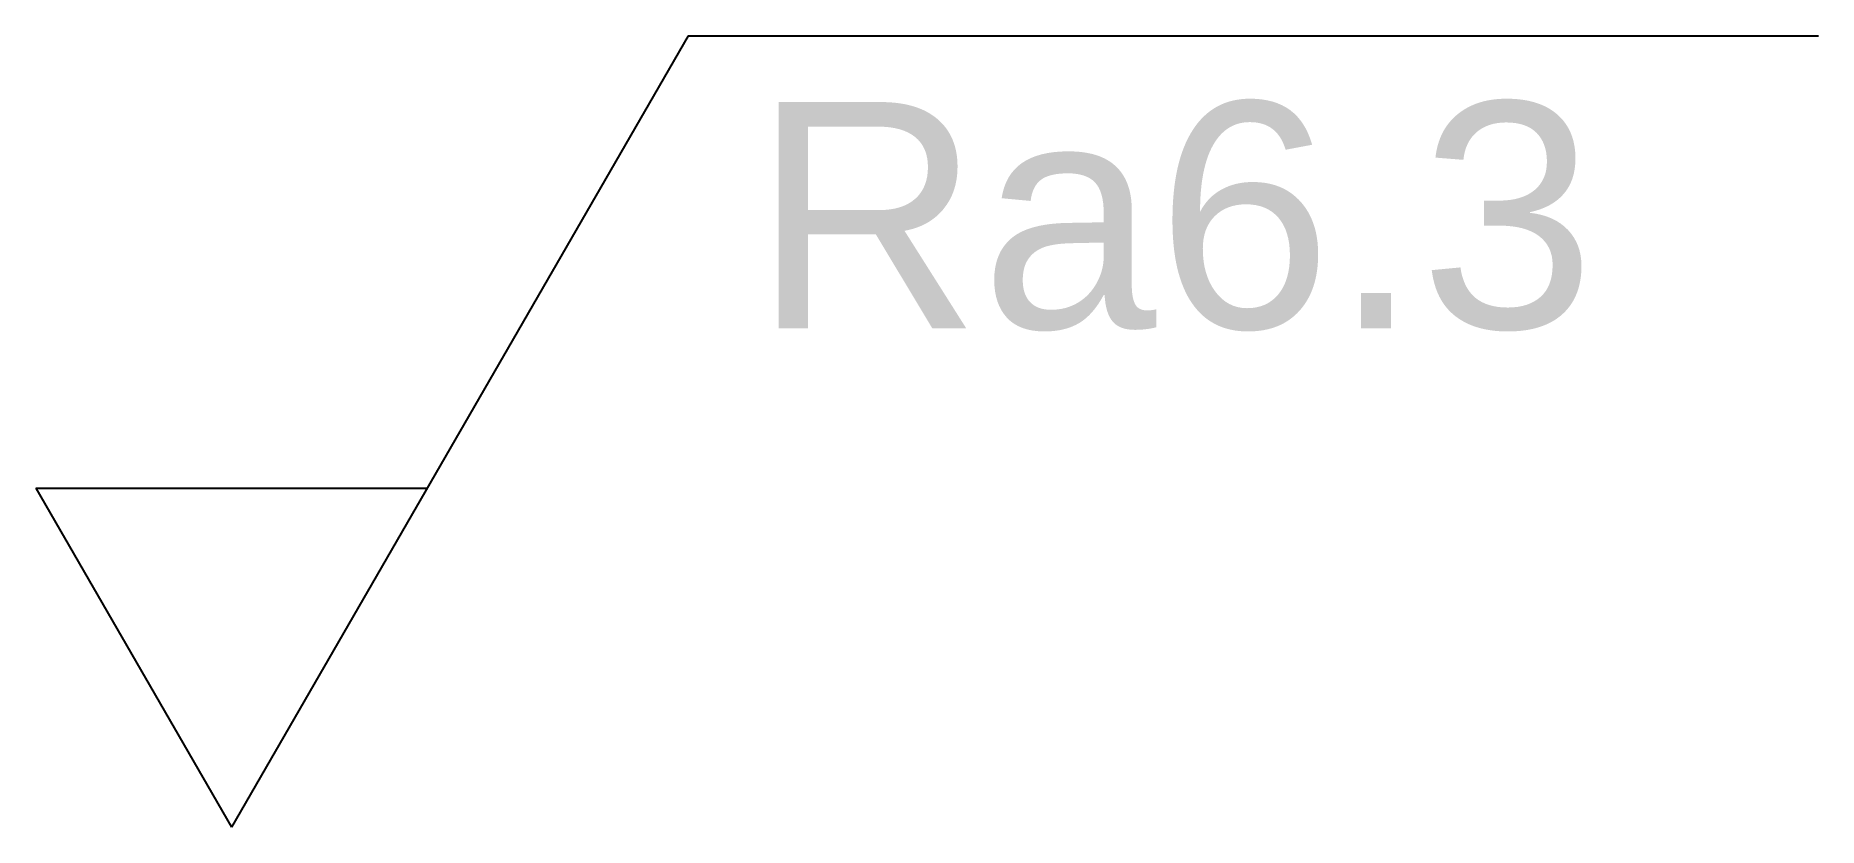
# Model space of a CAD drawing. Header units: millimetres. Extents: x -5.8 to 10, y -7 to 0.
import ezdxf

# ---------------------------------------------------------------- set-up
doc = ezdxf.new("R2010")
doc.units = ezdxf.units.MM
doc.layers.add('モデル-正面図', color=7, linetype='Continuous')
doc.styles.get("Standard").update_dxf_attribs({"font": 'arial.ttf'})

# ---------------------------------------------------------------- blocks, each defined once
blk = doc.blocks.new('RA')
at = {"layer": 'モデル-正面図'}
for p, q in [((4.041, 7), (0, 0)), ((4.041, 7), (14.041, 7)), ((-1.732, 3), (1.732, 3)), ((-1.732, 3), (0, 0))]:
    blk.add_line(p, q, dxfattribs=at)

msp = doc.modelspace()

# ---------------------------------------------------------------- block references
at = {"layer": 'モデル-正面図'}
msp.add_blockref('RA', (-4.041, -7), dxfattribs=at)

# ---------------------------------------------------------------- texts
at = {"layer": 'モデル-正面図', "insert": (0.572, -0.587), "char_height": 2, "attachment_point": 1}
msp.add_mtext_dynamic_manual_height_columns('Ra6.3', width=8.59817, gutter_width=12.5, heights=[0], dxfattribs=at)

doc.saveas('drawing.dxf')
